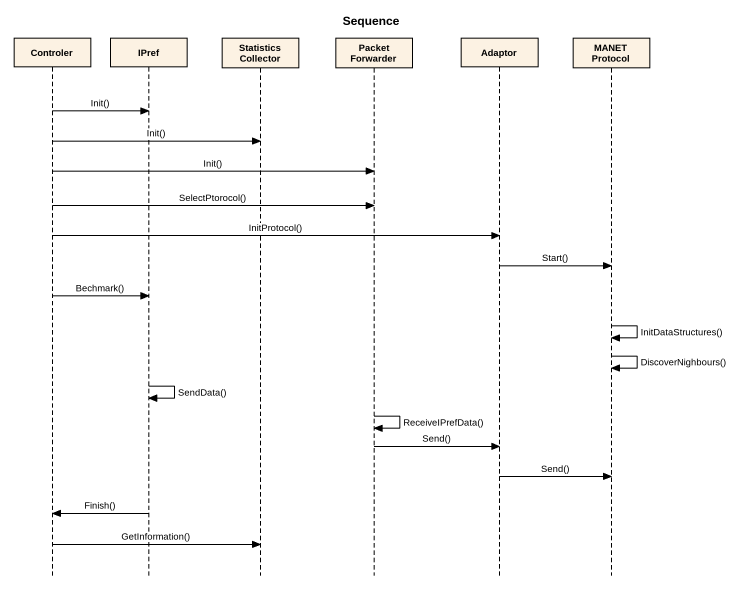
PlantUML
@startuml
title Sequence
hide footbox
participant Controler
participant IPref
participant "Statistics Collector" as Statistics_Collector
participant "Packet Forwarder" as Packet_Forwarder
participant Adaptor
participant "MANET Protocol" as MANET_Protocol

Controler -> IPref : Init()
Controler -> Statistics_Collector : Init()
Controler -> Packet_Forwarder : Init()
Controler -> Packet_Forwarder : SelectPtorocol()
Controler -> Adaptor : InitProtocol()
Adaptor -> MANET_Protocol : Start()
Controler -> IPref : Bechmark()
MANET_Protocol -> MANET_Protocol : InitDataStructures()
MANET_Protocol -> MANET_Protocol : DiscoverNighbours()
IPref -> IPref : SendData()
Packet_Forwarder -> Packet_Forwarder : ReceiveIPrefData()
Packet_Forwarder -> Adaptor : Send()
Adaptor -> MANET_Protocol : Send()
IPref -> Controler : Finish()
Controler -> Statistics_Collector : GetInformation()
@enduml
